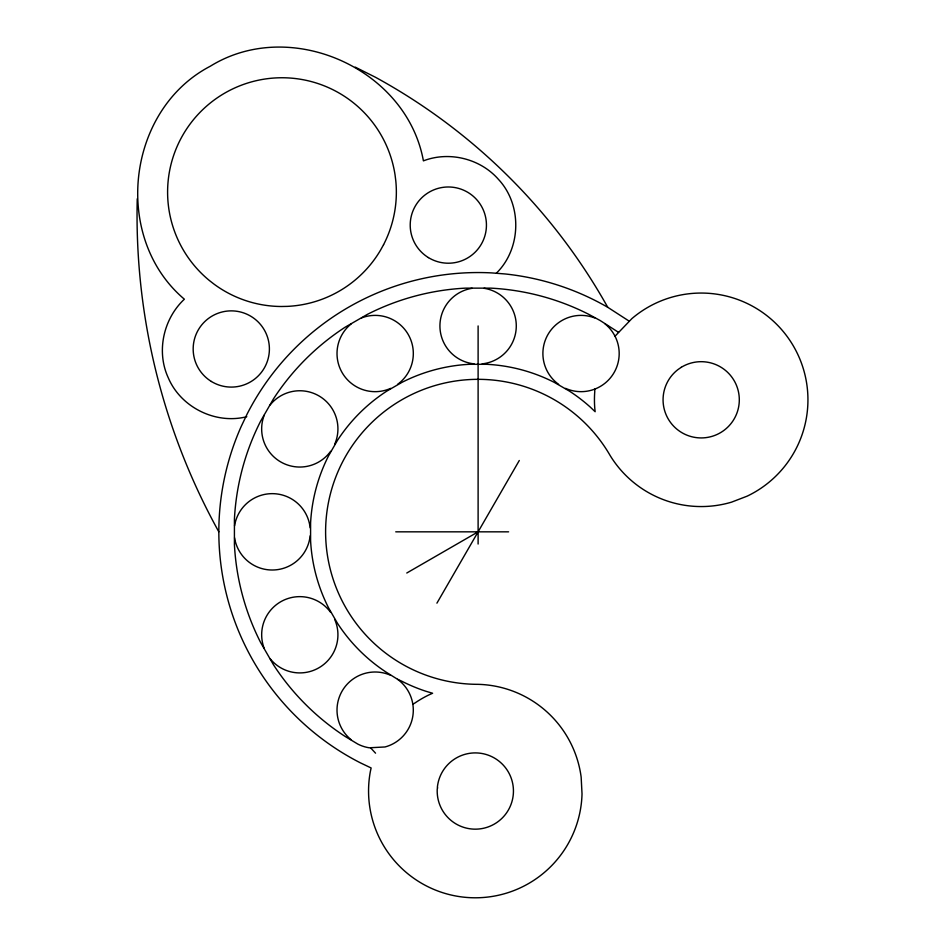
<?xml version="1.0" encoding="UTF-8"?>
<svg xmlns="http://www.w3.org/2000/svg" width="945" height="945" viewBox="0 0 945 945"><rect width="100%" height="100%" fill="white"/><g stroke="black" fill="none" stroke-linecap="round" stroke-linejoin="round"><path stroke-width="1.42" d="M618.514 332.333L600.122 320.497L588.889 314.401A244.023 244.023 0 0 0 490.88 288.142L465.33 288.142A244.023 244.023 0 0 0 367.321 314.401L345.197 327.171A244.023 244.023 0 0 0 273.448 398.92L260.678 421.045A244.023 244.023 0 0 0 234.419 519.065L234.419 544.603A244.023 244.023 0 0 0 260.678 642.612L273.448 664.737A244.023 244.023 0 0 0 345.197 736.486L357.848 744.105A38.119 38.119 0 0 0 369.2 747.79L385.028 746.963A38.119 38.119 0 0 0 397.573 679.29L386.741 672.521A167.749 167.749 0 0 1 337.412 623.192L328.636 607.989A167.749 167.749 0 0 1 310.586 540.611L310.586 523.058A167.749 167.749 0 0 1 328.636 455.679L337.412 440.464A167.749 167.749 0 0 1 386.741 391.147L401.944 382.359A167.749 167.749 0 0 1 469.322 364.309L486.888 364.309A167.749 167.749 0 0 1 554.266 382.359L569.469 391.147A167.749 167.749 0 0 1 590.353 407.165L595.137 411.713L594.771 408.181A106.75 106.75 0 0 1 594.771 391.431L594.712 389.116M436.921 603.158L519.289 460.498M496.29 273.27C521.416 248.818 522.361 204.781 498.346 179.255C480.214 158.595 449.052 150.928 423.407 160.863C406.622 68.406 290.186 16.75 210.322 66.209C126.24 109.974 111.971 238.01 184.369 299.199C163.379 318.808 156.102 351.599 168.293 377.846C180.826 407.366 215.637 424.671 246.799 416.698M565.547 388.36A38.119 38.119 0 0 0 615.88 338.015L615.018 336.219L631.862 318.63A106.75 106.75 0 0 1 790.717 341.665A106.75 106.75 0 0 1 747.141 496.16L731.513 502.161A106.75 106.75 0 0 1 610.175 455.584A152.499 152.499 0 0 0 346.035 455.584A152.499 152.499 0 0 0 478.111 684.334A106.75 106.75 0 0 1 581.151 777.109L582.025 793.835A106.75 106.75 0 0 1 464.149 897.207A106.75 106.75 0 0 1 370.345 771.581L371.125 767.966L360.399 762.851A259.284 259.284 0 0 1 241.247 426.372L247.082 414.123A259.284 259.284 0 0 1 491.672 272.904L505.209 273.967A259.284 259.284 0 0 1 607.741 307.29L629.11 321.111M406.775 573.013L478.111 531.834M412.811 704.167L414.843 703.068A106.75 106.75 0 0 1 429.361 694.693L432.597 693.252L426.266 691.374A167.749 167.749 0 0 1 401.944 681.298L397.573 679.29M395.742 531.834L508.611 531.834M355.202 67.107L375.354 77.206A590.412 590.412 0 0 1 607.741 307.29M370.747 747.991L375.543 753.177M478.111 325.942L478.111 544.036M351.174 739.77A38.119 38.119 0 0 1 390.663 675.309M218.827 531.834A653.822 653.822 0 0 1 137.249 198.816M558.637 384.367A38.119 38.119 0 0 1 594.712 317.933M605.048 323.899A38.119 38.119 0 0 1 615.018 336.219M334.624 619.27A38.119 38.119 0 0 1 270.175 658.771M264.21 648.435A38.119 38.119 0 0 1 330.644 612.372M310.137 535.815A38.119 38.119 0 0 1 234.561 537.799M234.561 525.869A38.119 38.119 0 0 1 310.137 527.842M361.498 317.933A38.119 38.119 0 0 1 397.573 384.367M390.663 388.36A38.119 38.119 0 0 1 351.174 323.899M484.064 288.284A38.119 38.119 0 0 1 482.092 363.86M474.118 363.86A38.119 38.119 0 0 1 472.146 288.284M270.175 404.897A38.119 38.119 0 0 1 334.624 444.398M330.644 451.297A38.119 38.119 0 0 1 264.21 415.221M437.547 787.917L437.24 789.04A38.119 38.119 0 0 0 492.026 825.304A38.119 38.119 0 0 0 497.176 759.804A38.119 38.119 0 0 0 437.393 787.055L437.547 787.917M383.564 244.684L380.67 249.929A114.369 114.369 0 0 1 287.256 306.381L281.267 306.499A114.369 114.369 0 0 1 214.184 284.244L209.447 280.57A114.369 114.369 0 0 1 225.406 92.728A114.369 114.369 0 0 1 395.057 174.943L395.801 180.885A114.369 114.369 0 0 1 383.564 244.684M681.274 367.298L677.978 369.566A38.119 38.119 0 0 0 685.385 434.499A38.119 38.119 0 0 0 739.238 397.479A38.119 38.119 0 0 0 681.274 367.298M211.373 381.473A38.107 38.107 0 0 0 269.384 349.969A38.107 38.107 0 0 0 213.097 315.488A38.107 38.107 0 0 0 211.373 381.473M428.416 257.595A38.107 38.107 0 0 0 486.427 226.091A38.107 38.107 0 0 0 430.152 191.599A38.107 38.107 0 0 0 428.416 257.595"/></g></svg>
